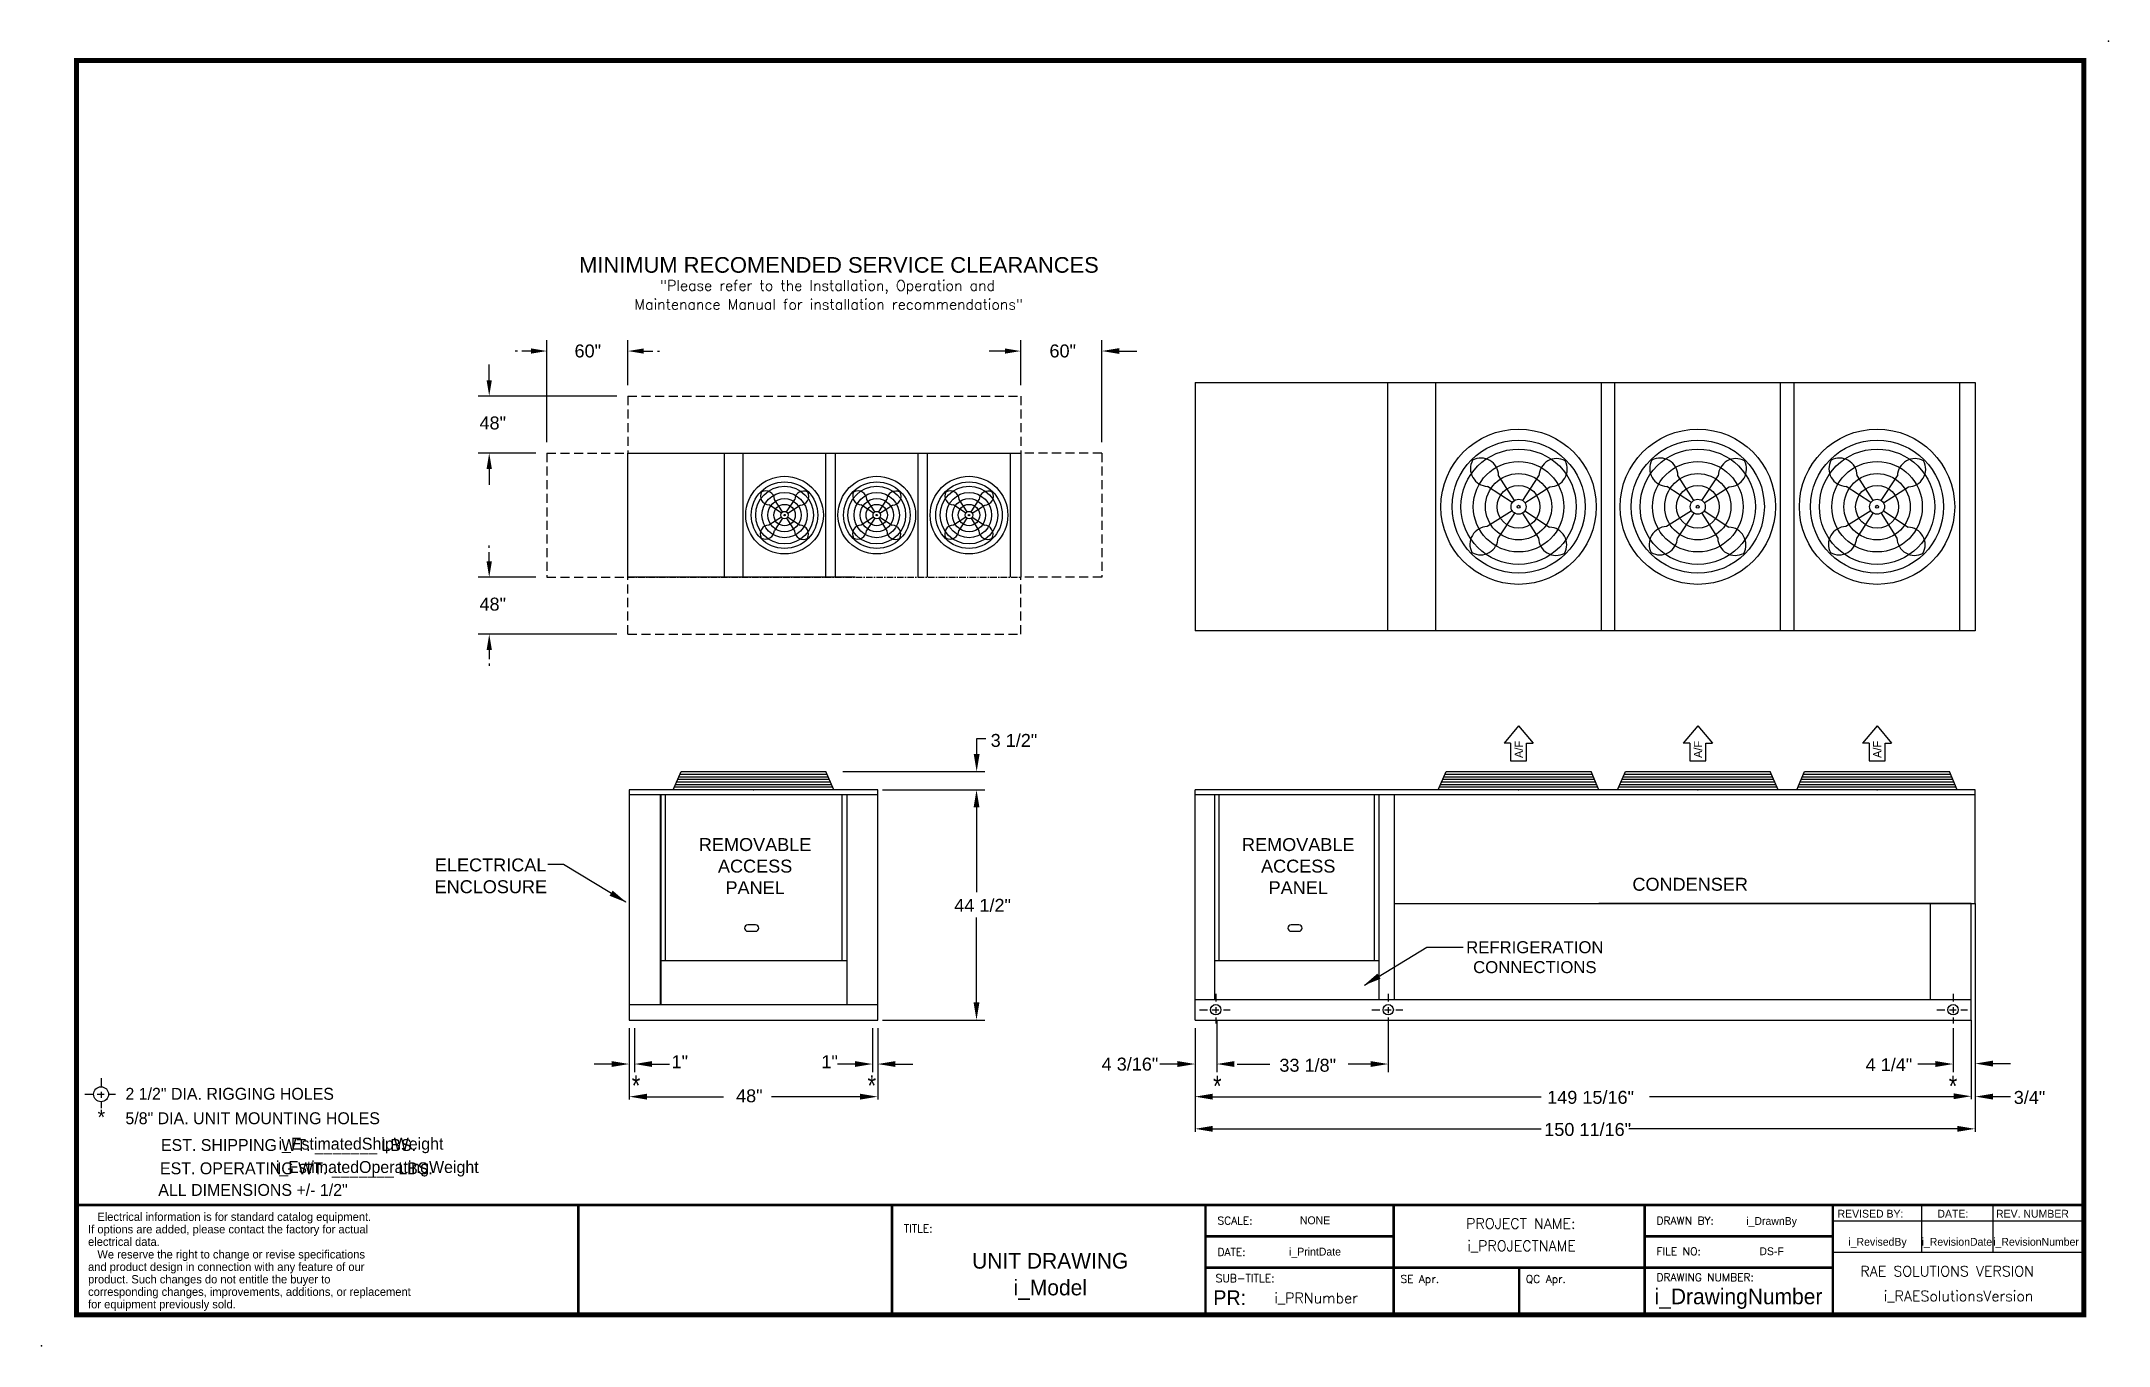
# Model space of a CAD drawing. Extents: x 385 to 785, y -23 to 229.
import ezdxf
from ezdxf.enums import TextEntityAlignment as Align

# ---------------------------------------------------------------- set-up
doc = ezdxf.new("R2010")
doc.units = 0
doc.header["$MEASUREMENT"] = 0
doc.linetypes.add('CENTER', pattern=[2, 1.25, -0.25, 0.25, -0.25])
doc.linetypes.add('HIDDEN', pattern=[0.375, 0.25, -0.125])
doc.layers.get('0').update_dxf_attribs({"linetype": 'CONTINUOUS'})
doc.styles.add('dimentions', font='ARIAL.TTF')
doc.styles.add('SIMPLEX', font='SIMPLEX')
doc.styles.add('SLDTEXTSTYLE0', font='ARIAL.TTF', dxfattribs={"width": 0.75})
doc.dimstyles.get("Standard").update_dxf_attribs({"dimtxt": 1.8, "dimasz": 0.18, "dimexe": 0.18, "dimexo": 0.0625, "dimgap": 0.09, "dimtad": 0, "dimtih": 1, "dimtoh": 1, "dimdec": 4, "dimzin": 0, "dimdsep": 46, "dimtxsty": 'STANDARD', "dimcen": 0.09, "dimadec": 0, "dimazin": 0, "dimtfac": 1, "dimtdec": 4, "dimtofl": 0, "dimtmove": 0, "dimatfit": 3, "dimfxl": 1, "dimtolj": 1, "dimtzin": 0, "dimarcsym": 0})

# ---------------------------------------------------------------- blocks, each defined once
blk = doc.blocks.new('*D16')
at = {"color": 0, "lineweight": -2}
for p, q in [((545.9, 38.38), (545.9, 29.88)), ((546.9, 38.38), (546.9, 29.88)), ((542.5, 31.47), (539.1, 31.47)), ((550.3, 31.47), (553.7, 31.47))]:
    blk.add_line(p, q, dxfattribs=at)
at = {"color": 0}
for points in [[(542.5, 32.04), (542.5, 30.91), (545.9, 31.47)], [(550.3, 32.04), (550.3, 30.91), (546.9, 31.47)]]:
    blk.add_solid(points, dxfattribs=at)

msp = doc.modelspace()

# ---------------------------------------------------------------- linework, layer by layer
at = {"linetype": 'HIDDEN', "lineweight": 30, "ltscale": 7}
for p, q in [((479.92879, 169.25758), (476.86879, 169.25758)), ((501.70751, 169.25758), (504.76751, 169.25758)), ((498.64751, 160.56504), (574.52251, 160.56504)), ((498.64751, 160.56504), (498.64751, 149.55258)), ((574.52251, 160.56504), (574.52251, 149.55258)), ((482.98879, 149.55258), (482.98879, 125.55258)), ((482.98879, 149.55258), (498.64751, 149.55258)), ((590.18123, 149.55258), (574.52251, 149.55258)), ((590.18123, 149.55258), (590.18123, 125.55258)), ((471.85323, 128.61258), (471.85323, 131.67258)), ((482.98879, 125.55258), (498.64751, 125.55258)), ((498.64751, 114.54012), (498.64751, 125.55258)), ((574.52251, 114.54012), (574.52251, 125.55258)), ((590.18123, 125.55258), (574.52251, 125.55258)), ((498.64751, 114.54012), (574.52251, 114.54012)), ((471.85323, 111.48012), (471.85323, 108.42012))]:
    msp.add_line(p, q, dxfattribs=at)
at = {"linetype": 'Continuous', "lineweight": 30, "ltscale": 7}
for p, q in [((482.98879, 151.67758), (482.98879, 171.38258)), ((498.64751, 162.69004), (498.64751, 171.38258)), ((574.52251, 162.69004), (574.52251, 171.38258)), ((590.18123, 151.67758), (590.18123, 171.38258)), ((496.52251, 160.56504), (469.72823, 160.56504)), ((480.86379, 149.55258), (469.72823, 149.55258)), ((480.86379, 125.55258), (469.72823, 125.55258)), ((496.52251, 114.54012), (469.72823, 114.54012))]:
    msp.add_line(p, q, dxfattribs=at)
at = {"lineweight": 30}
for p, q in [((571.46251, 169.25758), (568.40251, 169.25758)), ((593.24123, 169.25758), (596.30123, 169.25758)), ((593.58123, 169.25758), (596.98123, 169.25758)), ((471.85323, 163.62504), (471.85323, 166.68504)), ((608.19254, 163.16855), (758.88004, 163.16855)), ((608.19254, 163.16855), (608.19254, 115.16855)), ((645.44254, 115.16855), (645.44254, 163.16855)), ((654.69254, 115.16855), (654.69254, 163.16855)), ((686.69254, 115.16855), (686.69254, 163.16855)), ((689.31754, 115.16855), (689.31754, 163.16855)), ((721.31754, 115.16855), (721.31754, 163.16855)), ((723.94254, 115.16855), (723.94254, 163.16855)), ((755.94254, 115.16855), (755.94254, 163.16855)), ((758.88004, 163.16855), (758.88004, 115.16855)), ((498.64751, 149.55258), (574.52251, 149.55258)), ((498.64751, 125.55258), (498.64751, 149.55258)), ((517.27251, 125.55258), (517.27251, 149.55258)), ((520.89751, 125.55258), (520.89751, 149.55258)), ((536.89751, 125.55258), (536.89751, 149.55258)), ((538.71645, 125.55258), (538.71645, 149.55258)), ((554.71645, 125.55258), (554.71645, 149.55258)), ((556.53539, 125.55258), (556.53539, 149.55258)), ((572.53539, 125.55258), (572.53539, 149.55258)), ((574.52251, 149.55258), (574.52251, 125.55258)), ((471.85323, 146.49258), (471.85323, 143.43258)), ((669.91445, 140.39364), (666.84733, 145.2228)), ((671.48859, 140.38205), (674.62652, 145.1655)), ((704.53945, 140.39364), (701.47233, 145.2228)), ((706.11359, 140.38205), (709.25152, 145.1655)), ((739.16445, 140.39364), (736.09733, 145.2228)), ((740.73859, 140.38205), (743.87652, 145.1655)), ((528.50847, 138.16512), (526.97491, 140.5797)), ((529.29553, 138.15933), (530.8645, 140.55105)), ((546.3274, 138.16512), (544.79384, 140.5797)), ((547.11447, 138.15933), (548.68344, 140.55105)), ((564.14634, 138.16512), (562.61278, 140.5797)), ((564.93341, 138.15933), (566.50238, 140.55105)), ((669.47904, 139.9646), (664.69559, 143.10253)), ((671.91763, 139.94664), (676.74679, 143.01376)), ((704.10404, 139.9646), (699.32059, 143.10253)), ((706.54263, 139.94664), (711.37179, 143.01376)), ((738.72904, 139.9646), (733.94559, 143.10253)), ((741.16763, 139.94664), (745.99679, 143.01376)), ((528.28496, 137.16353), (525.87038, 135.62997)), ((528.29076, 137.9506), (525.89904, 139.51957)), ((528.49948, 136.94583), (526.93052, 134.55411)), ((529.28655, 136.94003), (530.82011, 134.52545)), ((529.50426, 137.15455), (531.89598, 135.58559)), ((529.51005, 137.94162), (531.92463, 139.47518)), ((546.1039, 137.16353), (543.68932, 135.62997)), ((546.1097, 137.9506), (543.71797, 139.51957)), ((546.31842, 136.94583), (544.74946, 134.55411)), ((547.10549, 136.94003), (548.63905, 134.52545)), ((547.3232, 137.15455), (549.71492, 135.58559)), ((547.32899, 137.94162), (549.74357, 139.47518)), ((563.92284, 137.16353), (561.50826, 135.62997)), ((563.92864, 137.9506), (561.53691, 139.51957)), ((564.13736, 136.94583), (562.56839, 134.55411)), ((564.92443, 136.94003), (566.45799, 134.52545)), ((565.14213, 137.15455), (567.53386, 135.58559)), ((565.14793, 137.94162), (567.56251, 139.47518)), ((669.46744, 138.39046), (664.63828, 135.32334)), ((669.89649, 137.95505), (666.75855, 133.1716)), ((671.47062, 137.94346), (674.53774, 133.1143)), ((671.90603, 138.3725), (676.68948, 135.23457)), ((704.09244, 138.39046), (699.26328, 135.32334)), ((704.52149, 137.95505), (701.38355, 133.1716)), ((706.09562, 137.94346), (709.16274, 133.1143)), ((706.53103, 138.3725), (711.31448, 135.23457)), ((738.71744, 138.39046), (733.88828, 135.32334)), ((739.14649, 137.95505), (736.00855, 133.1716)), ((740.72062, 137.94346), (743.78774, 133.1143)), ((741.15603, 138.3725), (745.93948, 135.23457)), ((542.52251, 125.55258), (498.64751, 125.55258)), ((758.88004, 115.16855), (608.19254, 115.16855)), ((670.69254, 96.82421), (667.88623, 93.45651)), ((670.69254, 96.82421), (673.49884, 93.45651)), ((705.31754, 96.82421), (702.51123, 93.45651)), ((705.31754, 96.82421), (708.12384, 93.45651)), ((739.94254, 96.82421), (737.13623, 93.45651)), ((739.94254, 96.82421), (742.74884, 93.45651)), ((566.0132, 91.37447), (566.0132, 94.40265)), ((669.14907, 93.45651), (667.88623, 93.45651)), ((669.14907, 93.45651), (669.14907, 90.08881)), ((672.236, 90.08881), (672.236, 93.45651)), ((672.236, 93.45651), (673.49884, 93.45651)), ((703.77407, 93.45651), (702.51123, 93.45651)), ((703.77407, 93.45651), (703.77407, 90.08881)), ((706.861, 90.08881), (706.861, 93.45651)), ((706.861, 93.45651), (708.12384, 93.45651)), ((738.39907, 93.45651), (737.13623, 93.45651)), ((738.39907, 93.45651), (738.39907, 90.08881)), ((741.486, 90.08881), (741.486, 93.45651)), ((741.486, 93.45651), (742.74884, 93.45651)), ((507.40195, 84.47447), (508.90195, 87.97447)), ((508.90195, 87.97447), (536.90195, 87.97447)), ((538.40195, 84.47447), (536.90195, 87.97447)), ((540.18083, 87.97447), (567.6078, 87.97447)), ((655.19254, 84.47447), (656.69254, 87.97447)), ((656.69254, 87.97447), (684.69254, 87.97447)), ((669.14907, 90.08881), (672.236, 90.08881)), ((686.19254, 84.47447), (684.69254, 87.97447)), ((689.81754, 84.47447), (691.31754, 87.97447)), ((691.31754, 87.97447), (719.31754, 87.97447)), ((703.77407, 90.08881), (706.861, 90.08881)), ((720.81754, 84.47447), (719.31754, 87.97447)), ((724.44254, 84.47447), (725.94254, 87.97447)), ((725.94254, 87.97447), (753.94254, 87.97447)), ((738.39907, 90.08881), (741.486, 90.08881)), ((755.44254, 84.47447), (753.94254, 87.97447)), ((546.90195, 84.47447), (498.90195, 84.47447)), ((498.90195, 84.47447), (498.90195, 39.97447)), ((538.18767, 84.97447), (507.61624, 84.97447)), ((507.83052, 85.47447), (537.97338, 85.47447)), ((537.75909, 85.97447), (508.04481, 85.97447)), ((537.54481, 86.47447), (508.25909, 86.47447)), ((508.47338, 86.97447), (537.33052, 86.97447)), ((508.68767, 87.47447), (537.11624, 87.47447)), ((546.90195, 39.97447), (546.90195, 84.47447)), ((547.85223, 84.47447), (567.5777, 84.47447)), ((758.88004, 84.47447), (608.19254, 84.47447)), ((608.19254, 39.97447), (608.19254, 84.47447)), ((685.97825, 84.97447), (655.40682, 84.97447)), ((655.62111, 85.47447), (685.76396, 85.47447)), ((685.54968, 85.97447), (655.83539, 85.97447)), ((685.33539, 86.47447), (656.04968, 86.47447)), ((656.26396, 86.97447), (685.12111, 86.97447)), ((656.47825, 87.47447), (684.90682, 87.47447)), ((720.60325, 84.97447), (690.03182, 84.97447)), ((690.24611, 85.47447), (720.38896, 85.47447)), ((720.17468, 85.97447), (690.46039, 85.97447)), ((719.96039, 86.47447), (690.67468, 86.47447)), ((690.88896, 86.97447), (719.74611, 86.97447)), ((691.10325, 87.47447), (719.53182, 87.47447)), ((755.22825, 84.97447), (724.65682, 84.97447)), ((724.87111, 85.47447), (755.01396, 85.47447)), ((754.79968, 85.97447), (725.08539, 85.97447)), ((754.58539, 86.47447), (725.29968, 86.47447)), ((725.51396, 86.97447), (754.37111, 86.97447)), ((725.72825, 87.47447), (754.15682, 87.47447)), ((758.88004, 62.47447), (758.88004, 84.47447)), ((546.90195, 83.47447), (498.90195, 83.47447)), ((504.90195, 83.47447), (504.90195, 42.97447)), ((504.98945, 83.47447), (504.98945, 42.97447)), ((505.86445, 83.47447), (505.86445, 51.47447)), ((539.93945, 83.47447), (539.93945, 51.47447)), ((540.90195, 83.47447), (540.90195, 42.97447)), ((565.9831, 81.07447), (565.9831, 77.67447)), ((565.9831, 81.07447), (565.9831, 64.68465)), ((758.88004, 83.47447), (608.19254, 83.47447)), ((611.94254, 83.47447), (611.94254, 43.97447)), ((612.81754, 83.47447), (612.81754, 51.47447)), ((642.81754, 83.47447), (642.81754, 51.47447)), ((643.69254, 83.47447), (643.69254, 51.47447)), ((646.69254, 83.47447), (646.69254, 43.97447)), ((486.17583, 70.06171), (483.16734, 70.06171)), ((498.23725, 62.76975), (486.17583, 70.06171)), ((646.69377, 62.47447), (758.88004, 62.47447)), ((758.13004, 62.47447), (686.19254, 62.47447)), ((750.19254, 62.47447), (750.19254, 45.72447)), ((750.19254, 62.47447), (750.19254, 45.72447)), ((758.13004, 39.97447), (758.13004, 62.47447)), ((523.32097, 58.38068), (521.82097, 58.38068)), ((521.82097, 57.13068), (523.32097, 57.13068)), ((565.9831, 43.37447), (565.9831, 59.76429)), ((628.23655, 58.38068), (626.73655, 58.38068)), ((626.73655, 57.13068), (628.23655, 57.13068)), ((504.90195, 51.47447), (540.90195, 51.47447)), ((611.94254, 51.47447), (643.69254, 51.47447)), ((643.69254, 51.47447), (643.69254, 43.97447)), ((608.19254, 43.97447), (650.69254, 43.97447)), ((612.19254, 45.07085), (612.19254, 43.54279)), ((645.50504, 45.07085), (645.50504, 43.54279)), ((650.69254, 43.97447), (758.13004, 43.97447)), ((662.14824, 43.97447), (681.52086, 43.97447)), ((750.19254, 45.72447), (750.19254, 43.97447)), ((750.19254, 45.72447), (750.19254, 43.97447)), ((754.63004, 45.07085), (754.63004, 43.54279)), ((498.90195, 42.97447), (546.90195, 42.97447)), ((498.90195, 39.97447), (546.90195, 39.97447)), ((547.85223, 39.97447), (567.5777, 39.97447)), ((608.19254, 39.97447), (758.13004, 39.97447)), ((609.02667, 41.97447), (610.57634, 41.97447)), ((611.47041, 41.97447), (612.77712, 41.97447)), ((612.19254, 42.46973), (612.19254, 41.31412)), ((612.19254, 40.48869), (612.19254, 39.28364)), ((613.67118, 41.97447), (614.99514, 41.97447)), ((642.33917, 41.97447), (643.88884, 41.97447)), ((644.78291, 41.97447), (646.08962, 41.97447)), ((645.50504, 42.46973), (645.50504, 41.31412)), ((645.50504, 40.48869), (645.50504, 39.28364)), ((646.98368, 41.97447), (648.30764, 41.97447)), ((751.46417, 41.97447), (753.01384, 41.97447)), ((753.90791, 41.97447), (755.21462, 41.97447)), ((754.63004, 42.46973), (754.63004, 41.31412)), ((754.63004, 40.48869), (754.63004, 39.28364)), ((756.10868, 41.97447), (757.43264, 41.97447)), ((498.90195, 38.37987), (498.90195, 29.87987)), ((499.90195, 38.37987), (499.90195, 29.87987)), ((499.90195, 38.37987), (499.90195, 29.87987)), ((545.90195, 38.37987), (545.90195, 29.87987)), ((608.19254, 38.37987), (608.19254, 29.87987)), ((612.38004, 38.37987), (612.38004, 29.87987)), ((645.50504, 38.37987), (645.50504, 29.87987)), ((754.63004, 38.37987), (754.63004, 29.87987)), ((758.13004, 38.46708), (758.13004, 29.96708)), ((608.19254, 32.16716), (608.19254, 23.66716)), ((396.87121, 28.72516), (396.87121, 27.19711)), ((495.50195, 31.47447), (492.10195, 31.47447)), ((503.30195, 31.47447), (506.70195, 31.47447)), ((604.79254, 31.47447), (601.39254, 31.47447)), ((616.34254, 31.47447), (619.74254, 31.47447)), ((642.10504, 31.47447), (638.70504, 31.47447)), ((751.23004, 31.47447), (747.83004, 31.47447)), ((762.30836, 31.56168), (765.70836, 31.56168)), ((393.70534, 25.62878), (395.25501, 25.62878)), ((396.14908, 25.62878), (397.45579, 25.62878)), ((396.87121, 26.12404), (396.87121, 24.96844)), ((396.87121, 24.143), (396.87121, 22.93795)), ((398.34985, 25.62878), (399.67382, 25.62878)), ((502.30195, 25.16394), (517.08619, 25.16394)), ((543.50195, 25.16394), (526.35644, 25.16394)), ((611.59254, 25.16394), (675.07173, 25.16394)), ((756.54254, 25.16394), (695.99572, 25.16394)), ((762.30836, 25.17764), (765.70836, 25.17764)), ((611.59254, 18.95123), (675.07173, 18.95123)), ((755.48004, 18.95123), (692.00084, 18.95123)), ((489.05343, -16.97556), (489.05343, 4.23024)), ((549.64143, -16.97556), (549.64143, 4.23024)), ((610.22943, 4.23024), (731.40543, 4.23024)), ((610.22943, -16.97556), (610.22943, 4.23024)), ((646.58223, 4.23024), (646.58223, -16.97556)), ((695.05263, 4.23024), (695.05263, -7.88736)), ((731.40543, 4.23024), (731.40543, -16.97556)), ((731.40543, 4.23024), (779.87583, 4.23024)), ((731.40543, 4.23024), (731.40543, 1.20084)), ((748.50781, 4.23024), (748.50781, -4.85796)), ((762.28114, 4.23024), (762.28114, -4.85796)), ((731.40543, 1.20084), (779.87583, 1.20084)), ((646.58223, -1.82856), (610.22943, -1.82856)), ((695.05263, -1.82856), (731.40543, -1.82856)), ((695.05263, -7.88736), (695.05263, -1.82856)), ((731.40543, -7.88736), (610.22943, -7.88736)), ((670.81743, -7.88736), (670.81743, -16.97556)), ((695.05263, -7.88736), (695.05263, -16.97556)), ((731.40543, -4.85796), (779.87583, -4.85796))]:
    msp.add_line(p, q, dxfattribs=at)
at = {"linetype": 'CENTER', "lineweight": 30}
msp.add_line((498.64751, 125.55258), (574.52251, 125.55258), dxfattribs=at)
at = {"lineweight": 30, "ltscale": 3}
for p, q in [((566.0132, 94.40265), (567.7632, 94.40265)), ((498.90195, 29.87987), (498.90195, 24.60844)), ((546.90195, 29.87987), (546.90195, 24.60844)), ((608.19254, 29.87987), (608.19254, 24.60844)), ((619.74254, 31.47447), (622.67582, 31.47447)), ((639.64254, 31.47447), (637.781, 31.47447)), ((758.13004, 29.96708), (758.13004, 24.69565)), ((608.19254, 23.66716), (608.19254, 18.39573)), ((758.88004, 23.66716), (758.88004, 18.39573))]:
    msp.add_line(p, q, dxfattribs=at)
at = {"ltscale": 3}
for p, q in [((758.88004, 62.47447), (758.88004, 24.58208)), ((612.38004, 39.97447), (612.38004, 37.99386)), ((645.50504, 39.97447), (645.50504, 37.99386)), ((758.13004, 39.97447), (758.13004, 36.9597)), ((758.88004, 24.58208), (758.88004, 23.66716))]:
    msp.add_line(p, q, dxfattribs=at)
at = {"const_width": 0.96941}
msp.add_lwpolyline([(392.11263, -16.97556), (779.87583, -16.97556), (779.87583, 225.37644), (392.11263, 225.37644), (392.11263, -16.97556)], dxfattribs=at)
at = {"lineweight": 30}
msp.add_lwpolyline([(640.90433, 46.7344), (652.96575, 54.02637), (659.97535, 54.02637)], dxfattribs=at)
at = {"lineweight": 30, "const_width": 0.4847}
for points in [[(489.62651, 4.23024), (392.11263, 4.23024)], [(779.87583, 4.23024), (489.05343, 4.23024), (489.05343, -16.97556)], [(549.64143, 4.23024), (549.64143, -16.97556)], [(610.22943, 4.23024), (610.22943, -16.97556)], [(646.58223, 4.23024), (646.58223, -16.97556)], [(695.05263, 4.23024), (695.05263, -16.97556)], [(731.40543, -16.97556), (731.40543, 4.23024), (779.87583, 4.23024)], [(646.58223, -1.82856), (610.22943, -1.82856)], [(731.40543, -1.82856), (695.05263, -1.82856), (695.05263, -16.97556)], [(731.40543, -7.88736), (610.22943, -7.88736)], [(670.81743, -7.88736), (670.81743, -16.97556)]]:
    msp.add_lwpolyline(points, dxfattribs=at)
at = {"lineweight": 30}
for centre, radius in [((670.69254, 139.16855), 14.99997), ((670.69254, 139.16855), 12.85177), ((705.31754, 139.16855), 14.99997), ((705.31754, 139.16855), 12.85177), ((739.94254, 139.16855), 14.99997), ((739.94254, 139.16855), 12.85177), ((670.69254, 139.16855), 11.13912), ((670.69254, 139.16855), 8.73857), ((705.31754, 139.16855), 11.13912), ((705.31754, 139.16855), 8.73857), ((739.94254, 139.16855), 11.13912), ((739.94254, 139.16855), 8.73857), ((528.89751, 137.55258), 7.49999), ((528.89751, 137.55258), 6.42589), ((546.71645, 137.55258), 7.49999), ((546.71645, 137.55258), 6.42589), ((564.53539, 137.55258), 7.49999), ((564.53539, 137.55258), 6.42589), ((670.69254, 139.16855), 6.40143), ((705.31754, 139.16855), 6.40143), ((739.94254, 139.16855), 6.40143), ((528.89751, 137.55258), 5.56956), ((528.89751, 137.55258), 4.36928), ((528.89751, 137.55258), 3.20072), ((546.71645, 137.55258), 5.56956), ((546.71645, 137.55258), 4.36928), ((546.71645, 137.55258), 3.20072), ((564.53539, 137.55258), 5.56956), ((564.53539, 137.55258), 4.36928), ((564.53539, 137.55258), 3.20072), ((670.69254, 139.16855), 4.13262), ((670.69254, 139.16855), 1.4513), ((705.31754, 139.16855), 4.13262), ((705.31754, 139.16855), 1.4513), ((739.94254, 139.16855), 4.13262), ((739.94254, 139.16855), 1.4513), ((528.89751, 137.55258), 2.06631), ((528.89751, 137.55258), 0.72565), ((528.89751, 137.55258), 0.14323), ((546.71645, 137.55258), 2.06631), ((546.71645, 137.55258), 0.72565), ((546.71645, 137.55258), 0.14323), ((564.53539, 137.55258), 2.06631), ((564.53539, 137.55258), 0.72565), ((564.53539, 137.55258), 0.14323), ((670.69254, 139.16855), 0.28645), ((705.31754, 139.16855), 0.28645), ((739.94254, 139.16855), 0.28645), ((612.19254, 41.97447), 1), ((645.50504, 41.97447), 1), ((754.63004, 41.97447), 1), ((396.87121, 25.62878), 1.45306)]:
    msp.add_circle(centre, radius, dxfattribs=at)
for centre, radius, start, end in [((664.82625, 146.52664), 3.4266, 151.3003537, 267.814713), ((663.42167, 145.1426), 3.4266, 1.3411738, 117.8555331), ((678.05062, 145.03484), 3.4266, 61.3003537, 177.814713), ((676.66658, 146.43942), 3.4266, 271.3411738, 27.8555331), ((699.45125, 146.52664), 3.4266, 151.3003537, 267.814713), ((698.04667, 145.1426), 3.4266, 1.3411738, 117.8555331), ((712.67562, 145.03484), 3.4266, 61.3003537, 177.814713), ((711.29158, 146.43942), 3.4266, 271.3411738, 27.8555331), ((734.07625, 146.52664), 3.4266, 151.3003537, 267.814713), ((732.67167, 145.1426), 3.4266, 1.3411738, 117.8555331), ((747.30062, 145.03484), 3.4266, 61.3003537, 177.814713), ((745.91658, 146.43942), 3.4266, 271.3411738, 27.8555331), ((525.96437, 141.23162), 1.7133, 151.3003537, 267.814713), ((525.26208, 140.5396), 1.7133, 1.3411738, 117.8555331), ((532.57655, 140.48572), 1.7133, 61.3003537, 177.814713), ((531.88453, 141.18801), 1.7133, 271.3411738, 27.8555331), ((543.7833, 141.23162), 1.7133, 151.3003537, 267.814713), ((543.08101, 140.5396), 1.7133, 1.3411738, 117.8555331), ((550.39549, 140.48572), 1.7133, 61.3003537, 177.814713), ((549.70347, 141.18801), 1.7133, 271.3411738, 27.8555331), ((561.60224, 141.23162), 1.7133, 151.3003537, 267.814713), ((560.89995, 140.5396), 1.7133, 1.3411738, 117.8555331), ((568.21443, 140.48572), 1.7133, 61.3003537, 177.814713), ((567.52241, 141.18801), 1.7133, 271.3411738, 27.8555331), ((525.91049, 133.91715), 1.7133, 91.3411738, 207.8555331), ((525.21847, 134.61944), 1.7133, 241.3003537, 357.814713), ((532.53294, 134.56555), 1.7133, 181.3411738, 297.8555331), ((531.83065, 133.87353), 1.7133, 331.3003537, 87.814713), ((543.72942, 133.91715), 1.7133, 91.3411738, 207.8555331), ((543.0374, 134.61944), 1.7133, 241.3003537, 357.814713), ((550.35188, 134.56555), 1.7133, 181.3411738, 297.8555331), ((549.64959, 133.87353), 1.7133, 331.3003537, 87.814713), ((561.54836, 133.91715), 1.7133, 91.3411738, 207.8555331), ((560.85634, 134.61944), 1.7133, 241.3003537, 357.814713), ((568.17082, 134.56555), 1.7133, 181.3411738, 297.8555331), ((567.46853, 133.87353), 1.7133, 331.3003537, 87.814713), ((664.71849, 131.89769), 3.4266, 91.3411738, 207.8555331), ((663.33445, 133.30227), 3.4266, 241.3003537, 357.814713), ((677.9634, 133.1945), 3.4266, 181.3411738, 297.8555331), ((676.55882, 131.81046), 3.4266, 331.3003537, 87.814713), ((699.34349, 131.89769), 3.4266, 91.3411738, 207.8555331), ((697.95945, 133.30227), 3.4266, 241.3003537, 357.814713), ((712.5884, 133.1945), 3.4266, 181.3411738, 297.8555331), ((711.18382, 131.81046), 3.4266, 331.3003537, 87.814713), ((733.96849, 131.89769), 3.4266, 91.3411738, 207.8555331), ((732.58445, 133.30227), 3.4266, 241.3003537, 357.814713), ((747.2134, 133.1945), 3.4266, 181.3411738, 297.8555331), ((745.80882, 131.81046), 3.4266, 331.3003537, 87.814713), ((521.82097, 57.75568), 0.625, 90, 270), ((523.32097, 57.75568), 0.625, 270, 90), ((626.73655, 57.75568), 0.625, 90, 270), ((628.23655, 57.75568), 0.625, 270, 90)]:
    msp.add_arc(centre, radius, start, end, dxfattribs=at)
for p in [(784.68105, 229.10976), (731.40543, -16.97556), (385.335, -22.95314)]:
    msp.add_point(p)
for p in [(522.90195, 84.47447), (670.69254, 84.47447), (705.31754, 84.47447), (739.94254, 84.47447)]:
    msp.add_point(p, dxfattribs=at)
at = {"linetype": 'HIDDEN', "lineweight": 30, "ltscale": 7}
for points in [[(479.92879, 169.76758), (479.92879, 168.74758), (482.98879, 169.25758)], [(501.70751, 169.76758), (501.70751, 168.74758), (498.64751, 169.25758)], [(471.34323, 128.61258), (472.36323, 128.61258), (471.85323, 125.55258)], [(471.34323, 111.48012), (472.36323, 111.48012), (471.85323, 114.54012)]]:
    msp.add_solid(points, dxfattribs=at)
at = {"lineweight": 30}
for points in [[(571.46251, 169.76758), (571.46251, 168.74758), (574.52251, 169.25758)], [(593.58123, 169.82425), (593.58123, 168.69091), (590.18123, 169.25758)], [(593.24123, 169.76758), (593.24123, 168.74758), (590.18123, 169.25758)], [(471.34323, 163.62504), (472.36323, 163.62504), (471.85323, 160.56504)], [(471.34323, 146.49258), (472.36323, 146.49258), (471.85323, 149.55258)], [(565.44653, 91.37447), (566.57987, 91.37447), (566.0132, 87.97447)], [(565.41643, 81.07447), (566.54976, 81.07447), (565.9831, 84.47447)], [(565.41643, 81.07447), (566.54976, 81.07447), (565.9831, 84.47447)], [(495.70076, 64.98416), (498.39129, 62.67662), (495.0978, 63.98683)], [(643.44082, 48.94882), (640.75029, 46.64128), (644.04378, 47.95149)], [(565.41643, 43.37447), (566.54976, 43.37447), (565.9831, 39.97447)], [(495.50195, 32.04114), (495.50195, 30.9078), (498.90195, 31.47447)], [(503.30195, 32.04114), (503.30195, 30.9078), (499.90195, 31.47447)], [(503.30195, 32.04114), (503.30195, 30.9078), (499.90195, 31.47447)], [(542.50195, 32.04114), (542.50195, 30.9078), (545.90195, 31.47447)], [(642.10504, 30.9078), (642.10504, 32.04114), (645.50504, 31.47447)], [(502.30195, 25.73061), (502.30195, 24.59728), (498.90195, 25.16394)], [(502.30195, 25.73061), (502.30195, 24.59728), (498.90195, 25.16394)], [(543.50195, 25.73061), (543.50195, 24.59728), (546.90195, 25.16394)], [(543.50195, 25.73061), (543.50195, 24.59728), (546.90195, 25.16394)], [(611.59254, 25.73061), (611.59254, 24.59728), (608.19254, 25.16394)], [(611.59254, 25.73061), (611.59254, 24.59728), (608.19254, 25.16394)], [(754.73004, 25.81783), (754.73004, 24.68449), (758.13004, 25.25116)], [(754.73004, 25.81783), (754.73004, 24.68449), (758.13004, 25.25116)], [(611.59254, 19.5179), (611.59254, 18.38457), (608.19254, 18.95123)], [(611.59254, 19.5179), (611.59254, 18.38457), (608.19254, 18.95123)], [(755.48004, 19.5179), (755.48004, 18.38457), (758.88004, 18.95123)], [(755.48004, 19.5179), (755.48004, 18.38457), (758.88004, 18.95123)]]:
    msp.add_solid(points, dxfattribs=at)
for points in [[(604.79254, 32.04114), (604.79254, 30.9078), (608.19254, 31.47447)], [(615.78004, 32.04114), (615.78004, 30.9078), (612.38004, 31.47447)], [(751.23004, 32.04114), (751.23004, 30.9078), (754.63004, 31.47447)], [(762.30836, 32.12835), (762.30836, 30.99502), (758.90836, 31.56168)], [(762.30836, 25.7443), (762.30836, 24.61097), (758.90836, 25.17764)]]:
    msp.add_solid(points)

# ---------------------------------------------------------------- texts
for s, height, style, p in [('MINIMUM RECOMENDED SERVICE CLEARANCES', 3.0294, 'dimentions', (489.20539, 184.38722)), ('3 1/2"', 2.5, 'dimentions', (568.71489, 92.76171)), ('1"', 2.5, 'dimentions', (507.07747, 30.67173)), ('1"', 2.5, 'dimentions', (536.01793, 30.67173)), ('4 3/16"', 2.5, 'dimentions', (590.15243, 30.21316)), ('33 1/8"', 2.5, 'dimentions', (624.48824, 29.99081)), ('4 1/4"', 2.5, 'dimentions', (737.74024, 30.09828)), ('149 15/16"', 2.5, 'dimentions', (676.21782, 23.79082)), ('3/4"', 2.5, 'dimentions', (766.35021, 23.77281)), ('150 11/16"', 2.5, 'dimentions', (675.65141, 17.57811)), ('TITLE:', 1.5147, 'SIMPLEX', (551.91348, -1.07121)), ('SCALE:', 1.5147, 'SIMPLEX', (612.50148, 0.44349)), ('DRAWN BY:', 1.5147, 'SIMPLEX', (697.32468, 0.44349)), ('FILE NO:', 1.5147, 'SIMPLEX', (697.32468, -5.46886)), ('DATE:', 1.5147, 'SIMPLEX', (612.50148, -5.61531)), ('RAE SOLUTIONS VERSION', 2.0115216, 'SIMPLEX', (736.71581, -9.57475)), ('SUB-TITLE:', 1.5147, 'SIMPLEX', (612.17326, -10.67459)), ('SE Apr.', 1.5147, 'SIMPLEX', (647.87013, -10.81535)), ('QC Apr.', 1.5147, 'SIMPLEX', (672.10533, -10.81535)), ('DRAWING NUMBER:', 1.5147, 'SIMPLEX', (697.32468, -10.49066))]:
    msp.add_text(s, height=height, dxfattribs=dict(at, style=style)).set_placement(p)
for s, height, style, p in [('"Please refer to the Installation, Operation and', 2.0115216, 'SIMPLEX', (537.19382, 180.92225)), ('Maintenance Manual for installation recommendations"', 2.0115216, 'SIMPLEX', (537.43374, 177.27622)), ('CONDENSER', 2.5, 'dimentions', (703.84108, 64.96025)), ('PROJECT NAME:', 2.0115216, 'SIMPLEX', (671.12168, -0.36421)), ('i_PROJECTNAME', 2.0115216, 'SIMPLEX', (671.27463, -4.6697)), ('i_PRNumber', 2.011522, 'SIMPLEX', (631.59148, -14.74389)), ('i_RAESolutionsVersion', 2.0115216, 'SIMPLEX', (755.69063, -14.35432))]:
    msp.add_text(s, height=height, dxfattribs=dict(at, style=style)).set_placement(p, align=Align.CENTER)
for p in [(671.52362, 90.62067), (706.14862, 90.62067), (740.77362, 90.62067)]:
    msp.add_text('A/F', height=1.59375, rotation=90, dxfattribs=at).set_placement(p)
at = {"style": 'dimentions'}
for s, p in [('ELECTRICAL', (461.35629, 68.70168)), ('ENCLOSURE', (461.29149, 64.49068))]:
    msp.add_text(s, height=2.5, dxfattribs=at).set_placement(p)
at = {"style": 'SLDTEXTSTYLE0', "width": 0.75}
msp.add_text('*', height=4.01612, dxfattribs=at).set_placement((753.80058, 25.20711))
at = {"lineweight": 30}
for s, height, p in [('2 1/2" DIA. RIGGING HOLES', 2.302344, (401.57694, 24.56793)), ('5/8" DIA. UNIT MOUNTING HOLES', 2.302344, (401.57694, 19.84549)), ('REVISED BY:', 1.5147, (732.31463, 1.78837)), ('DATE:', 1.5147, (751.60328, 1.78837)), ('REV. NUMBER', 1.5147, (762.93042, 1.78837))]:
    msp.add_text(s, height=height, dxfattribs=at).set_placement(p)
for s, height, p in [('*', 2.83346, (396.931, 19.80562)), ('EST. SHIPPING WT. _______ LBS.', 2.302344, (433.0748, 14.67171)), ('i_EstimatedShipWeight', 2.3049863, (447.06856, 14.92321)), ('EST. OPERATING WT. _______ LBS.', 2.302344, (434.60358, 10.16817)), ('i_EstimatedOperatingWeight', 2.302344, (450.21889, 10.41968)), ('ALL DIMENSIONS +/- 1/2"', 2.302344, (426.22018, 5.98981)), ('NONE', 1.5147, (631.37902, 0.52352)), ('i_DrawnBy', 1.5147, (719.57222, 0.39359)), ('i_PrintDate', 1.5147, (631.37902, -5.53528)), ('DS-F', 1.5147, (719.57222, -5.46679)), ('i_RevisedBy', 1.5147, (740.03393, -3.64288)), ('i_RevisionDate', 1.5147, (755.35959, -3.64288)), ('i_RevisionNumber', 1.5147, (770.6558, -3.64288)), ('UNIT DRAWING', 3.0294, (580.22171, -8.06514)), ('i_Model', 3.0294, (580.22171, -13.2283)), ('i_DrawingNumber', 3.0294, (713.17368, -14.94863))]:
    msp.add_text(s, height=height, dxfattribs=at).set_placement(p, align=Align.CENTER)
at = {"lineweight": 25}
for s, p in [('If options are added, please contact the factory for actual', (394.36482, -1.25498)), ('   Electrical information is for standard catalog equipment.', (394.36482, 1.15463)), ('electrical data.', (394.36482, -3.66458)), ('and product design in connection with any feature of our', (394.36482, -8.51418)), ('   We reserve the right to change or revise specifications', (394.36482, -6.10457)), ('corresponding changes, improvements, additions, or replacement ', (394.36482, -13.33339)), ('product. Such changes do not entitle the buyer to', (394.36482, -10.92378)), ('for equipment previously sold.', (394.36482, -15.74299))]:
    msp.add_text(s, height=1.6064031, dxfattribs=at).set_placement(p)
at = {"lineweight": 30}
msp.add_text('PR:', height=2.840063, dxfattribs=at).set_placement((618.06194, -15.09388), align=Align.RIGHT)
for s, insert, char_height, attachment_point, style in [('\\A1;60"', (490.89246, 169.25758), 2.5, 5, 'dimentions'), ('\\A1;60"', (582.6389, 169.25758), 2.5, 5, 'dimentions'), ('48"', (472.53783, 155.34301), 2.5, 5, 'dimentions'), ('48"', (472.53783, 120.33055), 2.5, 5, 'dimentions'), ('44 1/2"', (567.16303, 62.12337), 2.5, 5, 'dimentions'), ('*', (499.39779, 29.30674), 4.01612, 1, 'SLDTEXTSTYLE0'), ('*', (544.93979, 29.30674), 4.01612, 1, 'SLDTEXTSTYLE0'), ('*', (611.68207, 29.22323), 4.01612, 1, 'SLDTEXTSTYLE0'), ('48"', (522.09882, 25.31459), 2.5, 5, 'dimentions')]:
    msp.add_mtext(s, dxfattribs=dict(at, insert=insert, char_height=char_height, attachment_point=attachment_point, style=style))
at = {"lineweight": 30, "width": 28.6603283, "attachment_point": 2, "style": 'dimentions'}
for s, insert, char_height in [('REMOVABLE ACCESS\\PPANEL', (523.21484, 75.1376), 2.5), ('REMOVABLE ACCESS\\PPANEL', (628.13042, 75.1376), 2.5), ('REFRIGERATION\\PCONNECTIONS', (673.83687, 55.20574), 2.3099)]:
    msp.add_mtext(s, dxfattribs=dict(at, insert=insert, char_height=char_height))

# ---------------------------------------------------------------- dimensions: what is measured, and where the dimension line sits
at = {"lineweight": 30}
dim = msp.add_linear_dim(base=(545.90195, 31.47447), p1=(546.90195, 39.97447), p2=(545.90195, 39.97447), text=' ', dimstyle='Standard', override={"dimscale": 17, "dimtxt": 0.0938, "dimasz": 0.2, "dimexe": 0.0938, "dimexo": 0.0938, "dimcen": 0.0938, "dimaunit": 1, "dimtix": 1, "dimtmove": 2}, dxfattribs=at)
dim.commit()
dim.dimension.update_dxf_attribs({"geometry": '*D16', "text_midpoint": (546.40195, 31.47447)})

doc.saveas('drawing.dxf')
